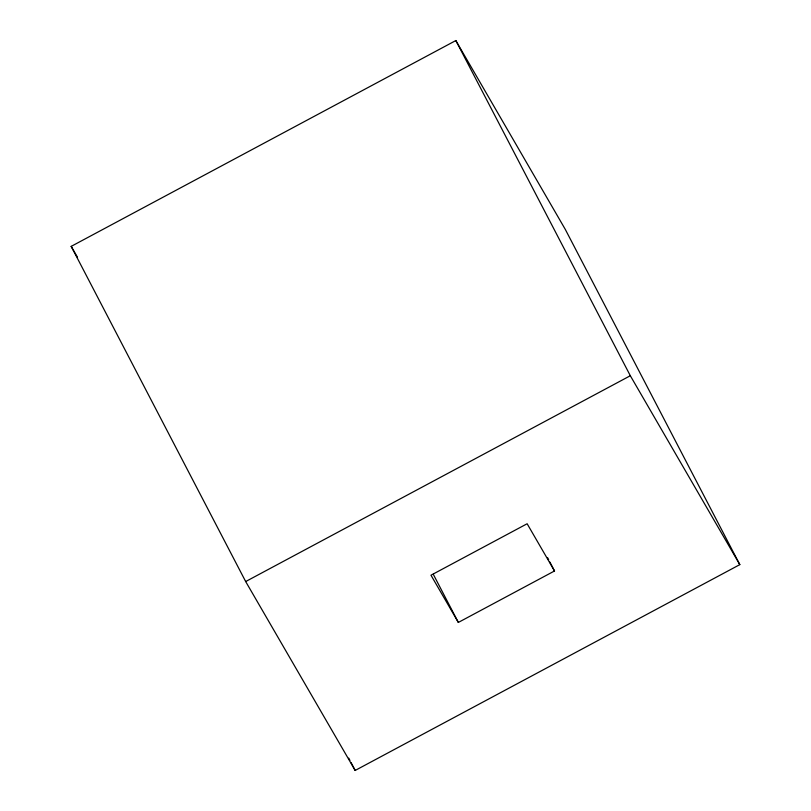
<?xml version="1.0" encoding="UTF-8"?>
<svg xmlns="http://www.w3.org/2000/svg" width="811" height="811" viewBox="0 0 811 811"><rect width="100%" height="100%" fill="white"/><g stroke="black" fill="none" stroke-linecap="round" stroke-linejoin="round"><path stroke-width="1.22" d="M71.186 246.372L455.833 40.55L565.328 229.452L739.814 564.628L355.167 770.45L245.672 581.548L71.186 246.372L77.511 257.29M245.672 581.548L630.319 375.736L739.814 564.628M554.511 570.974L527.14 523.754L430.976 575.212L458.347 622.432L554.511 570.974L549.848 562.013M455.833 40.55L630.319 375.736M547.506 557.522L548.672 559.762M433.256 574.229L458.347 622.432M348.74 758.123L349.916 760.363M351.082 762.604L355.167 770.45"/></g></svg>
